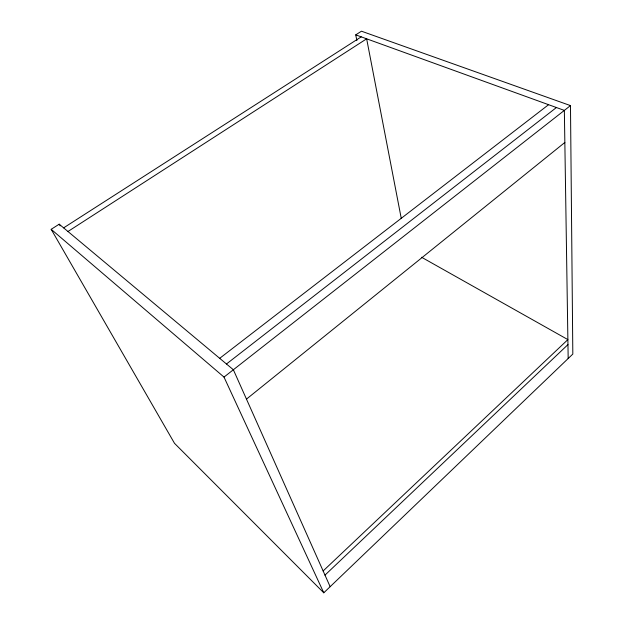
<?xml version="1.0" encoding="UTF-8"?>
<svg xmlns="http://www.w3.org/2000/svg" width="624" height="624" viewBox="0 0 624 624"><rect width="100%" height="100%" fill="white"/><g stroke="black" fill="none" stroke-linecap="round" stroke-linejoin="round"><path stroke-width="0.94" d="M330.151 586.693L233.368 369.751L59.21 224.18L51.176 229.312L174.509 443.321L323.778 592.8L572.824 354.058L570.484 105.596L361.46 31.2L355.727 34.858L356.881 40.583M324.987 575.125L567.957 344.604M323.131 570.96L567.879 339.612L421.559 257.244M246.472 399.118L564.845 142.467M323.778 592.8L224.008 377.083L570.484 105.596M226.473 363.987L556.413 107.531M219.695 358.324L548.59 104.692M67.969 231.496L366.647 38.813L401.279 218.509M63.617 227.869L361.234 36.847M355.727 34.858L564.353 110.401L568.175 358.519M51.176 229.312L224.008 377.083M59.21 224.18L60.169 225.872"/></g></svg>
